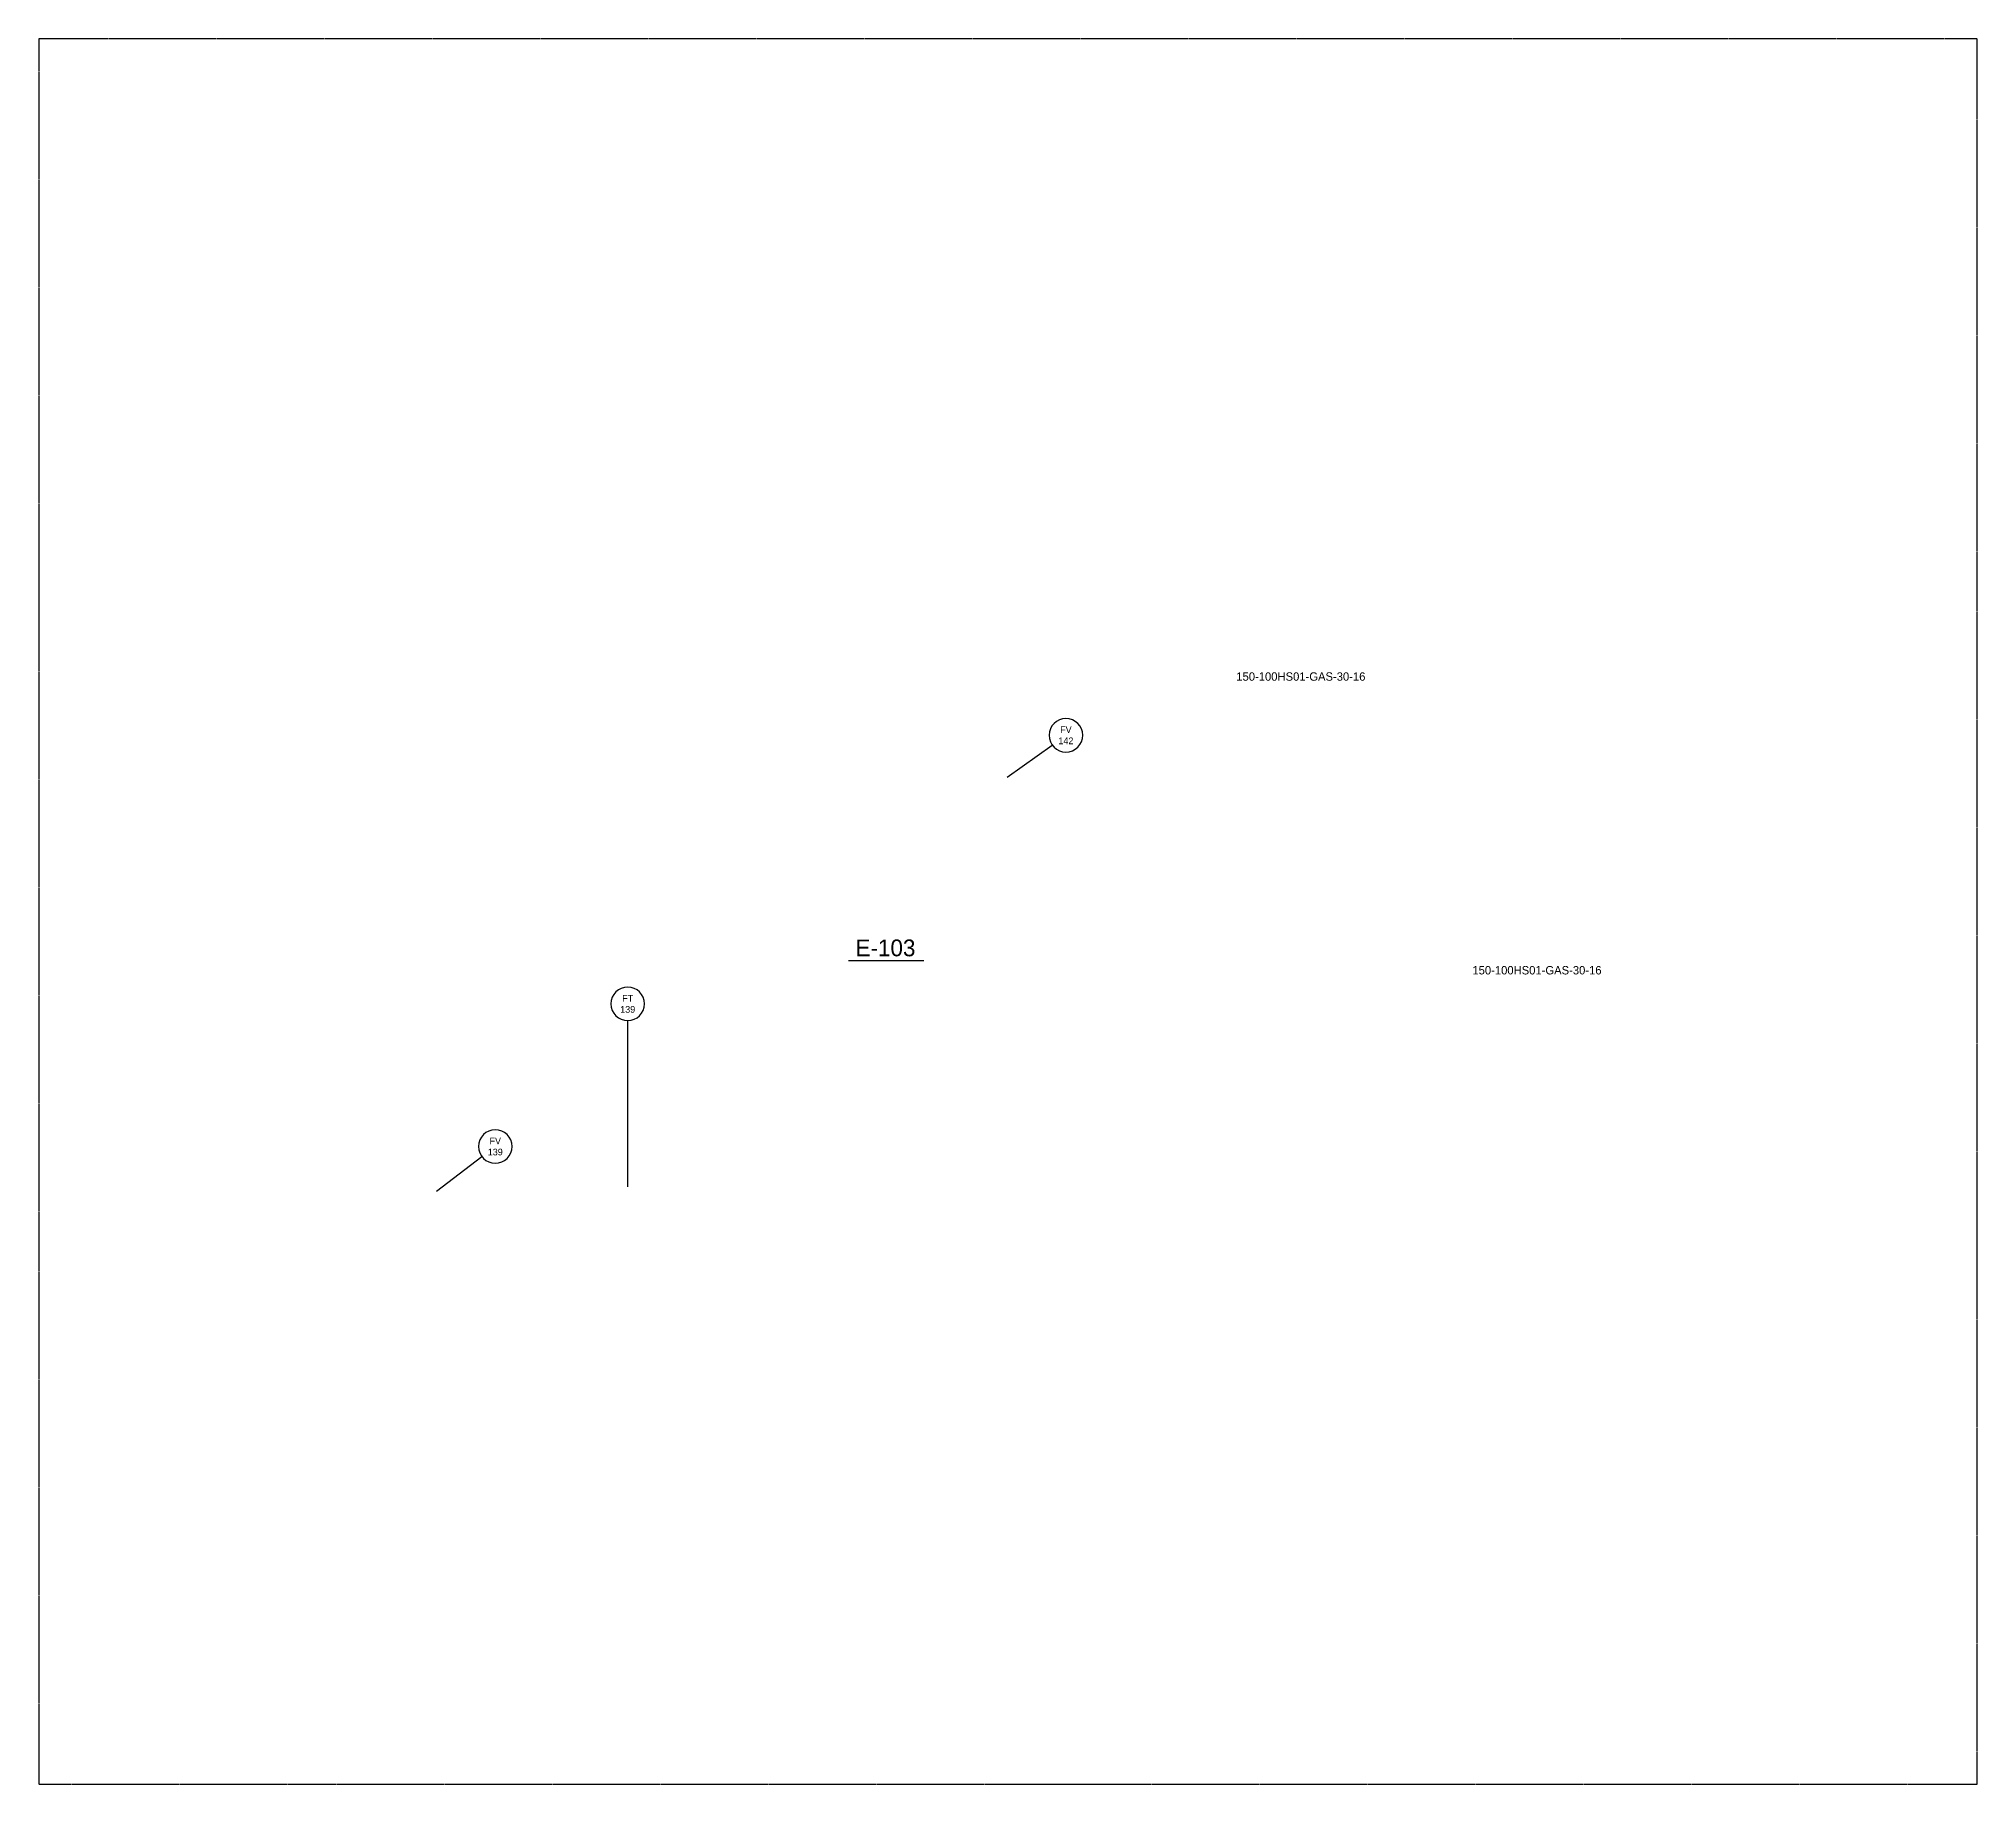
# Model space of a CAD drawing. Header units: millimetres. Extents: x 0 to 578, y 0 to 520.
import ezdxf
from ezdxf.enums import TextEntityAlignment as Align

# ---------------------------------------------------------------- set-up
doc = ezdxf.new("R2010")
doc.units = ezdxf.units.MM
doc.linetypes.add('HIDDEN2', pattern=[0.1875, 0.125, -0.0625])
doc.layers.add('Instrument', color=250, linetype='Continuous')
doc.layers.add('Text', color=7, linetype='Continuous')
doc.layers.add('no plot', color=41, linetype='HIDDEN2', plot=False)
doc.dimstyles.new('ISO-25', dxfattribs={"dimtxt": 2.5, "dimasz": 2.5, "dimexe": 1.25, "dimexo": 0.625, "dimtad": 1, "dimtxsty": 'Standard', "dimcen": 2.5, "dimadec": 0, "dimazin": 0, "dimtfac": 1, "dimtmove": 0, "dimatfit": 3, "dimfxl": 1, "dimarcsym": 0})

# ---------------------------------------------------------------- blocks, each defined once
blk = doc.blocks.new('*U3')
at = {"color": 0, "linetype": 'ByBlock', "lineweight": -3}
blk.add_line((-0.44, -0.152), (0.456, -0.152), dxfattribs=at)
at = {"color": 0, "linetype": 'ByBlock', "lineweight": -2}
blk.add_attdef('#(Equipment.Tag)', text='', height=0.2, dxfattribs=at).set_placement((0, 0), align=Align.MIDDLE)
blk = doc.blocks.new('*U14')
at = {"color": 0, "linetype": 'ByBlock', "lineweight": -2}
for start, end in [(0, 180), (180, 0)]:
    blk.add_arc((0, 0), 0.25, start, end, dxfattribs=at)
blk.add_wipeout([(-0.12, 0.149), (0.125, 0.151), (0.125, 0.024), (-0.12, 0.024)], dxfattribs=at)
blk.add_wipeout([(-0.144, -0.024), (0.149, -0.024), (0.149, -0.155), (-0.144, -0.155)], dxfattribs=at)
for tag, p in [('#(TargetObject.Type)', (0, 0.083)), ('#(TargetObject.LoopNumber)', (0, -0.083))]:
    blk.add_attdef(tag, text='', height=0.1, dxfattribs=at).set_placement(p, align=Align.MIDDLE_CENTER)
blk = doc.blocks.new('*U13')
at = {"color": 0, "linetype": 'ByBlock', "lineweight": -2}
for start, end in [(0, 180), (180, 0)]:
    blk.add_arc((0, 0), 0.25, start, end, dxfattribs=at)
blk.add_wipeout([(-0.102, 0.149), (0.107, 0.151), (0.107, 0.024), (-0.102, 0.024)], dxfattribs=at)
blk.add_wipeout([(-0.144, -0.024), (0.149, -0.024), (0.149, -0.155), (-0.144, -0.155)], dxfattribs=at)
for tag, p in [('#(TargetObject.Type)', (0, 0.083)), ('#(TargetObject.LoopNumber)', (0, -0.083))]:
    blk.add_attdef(tag, text='', height=0.1, dxfattribs=at).set_placement(p, align=Align.MIDDLE_CENTER)
blk = doc.blocks.new('Pipeline Tag_block')
at = {"color": 0, "linetype": 'ByBlock', "lineweight": -2}
blk.add_attdef('#(TargetObject.Tag)', text='', height=0.1, dxfattribs=at).set_placement((0, 0), align=Align.MIDDLE_CENTER)

msp = doc.modelspace()

# ---------------------------------------------------------------- linework, layer by layer
at = {"layer": 'no plot'}
msp.add_lwpolyline([(0, 0), (577.5, 0), (577.5, 520), (0, 520)], close=True, dxfattribs=at)

# ---------------------------------------------------------------- block references
at = {"layer": 'Text', "xscale": 25, "yscale": 25, "zscale": 25}
for name, p, values in [('Pipeline Tag_block', (376, 330), {'#(TargetObject.Tag)': '150-100HS01-GAS-30-16'}), ('*U3', (252.25, 249.16), {'#(Equipment.Tag)': 'E-103'}), ('Pipeline Tag_block', (446.34, 242.5), {'#(TargetObject.Tag)': '150-100HS01-GAS-30-16'})]:
    msp.add_blockref(name, p, dxfattribs=at).add_auto_attribs(values)

# ---------------------------------------------------------------- next in the draw order: block references
at = {"layer": 'Instrument', "linetype": 'ByBlock', "xscale": 20, "yscale": 20, "zscale": 20}
for name, p, values in [('*U14', (306, 312.5), {'#(TargetObject.Type)': 'FV', '#(TargetObject.LoopNumber)': '142'}), ('*U13', (175.46, 232.5), {'#(TargetObject.Type)': 'FT', '#(TargetObject.LoopNumber)': '139'}), ('*U14', (136, 190), {'#(TargetObject.Type)': 'FV', '#(TargetObject.LoopNumber)': '139'})]:
    msp.add_blockref(name, p, dxfattribs=at).add_auto_attribs(values)

# ---------------------------------------------------------------- next in the draw order: leaders
at = {"layer": 'Instrument', "linetype": 'ByBlock', "has_arrowhead": 0}
for points in [[(288.5, 300), (301.93, 309.59)], [(118.5, 176.72), (132.01, 186.98)]]:
    msp.add_leader(points, dimstyle='ISO-25', dxfattribs=at)
at = {"layer": 'Instrument', "color": 6, "linetype": 'ByBlock', "has_arrowhead": 0}
msp.add_leader([(175.51, 177.97), (175.46, 227.5)], dimstyle='ISO-25', dxfattribs=at)

doc.saveas('drawing.dxf')
